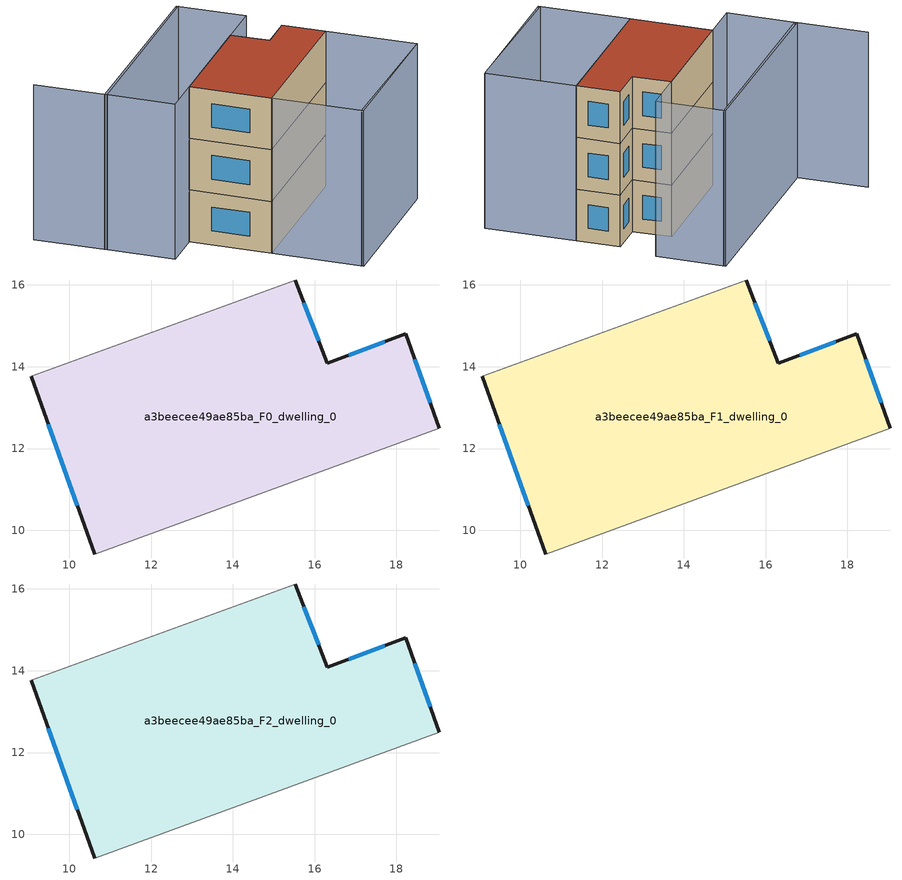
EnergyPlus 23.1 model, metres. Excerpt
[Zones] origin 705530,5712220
a3beecee49ae85ba_F0_dwelling_0
 floor ground (EU_floor_Construction): 18.23,14.81 19.05,12.5 10.62,9.42 9.06,13.77 15.52,16.12 16.31,14.08 z0
 wall outside (EU_wall_Construction): 19.05,12.5 18.23,14.81 16.31,14.08 15.52,16.12 / 9.06,13.77 10.62,9.42 z0:3
 wall adiabatic (EU_wall_Construction): 10.62,9.42 19.05,12.5 / 15.52,16.12 9.06,13.77 z0:3
 window (EU_Window_Construction): 17.71,14.61 16.83,14.28 / 18.83,13.12 18.45,14.18 / 9.48,12.59 10.2,10.6 / 16.1,14.63 15.73,15.57 z0.81:2.19
a3beecee49ae85ba_F1_dwelling_0
 floor to a3beecee49ae85ba_F0_dwelling_0 (EU_floor_Construction): 18.23,14.81 19.05,12.5 10.62,9.42 9.06,13.77 15.52,16.12 16.31,14.08 z3
 wall outside (EU_wall_Construction): 19.05,12.5 18.23,14.81 16.31,14.08 15.52,16.12 / 9.06,13.77 10.62,9.42 z3:6
 wall adiabatic (EU_wall_Construction): 10.62,9.42 19.05,12.5 / 15.52,16.12 9.06,13.77 z3:6
 window (EU_Window_Construction): 17.71,14.61 16.83,14.28 / 18.83,13.12 18.45,14.18 / 9.48,12.59 10.2,10.6 / 16.1,14.63 15.73,15.57 z3.81:5.19
a3beecee49ae85ba_F2_dwelling_0
 floor to a3beecee49ae85ba_F1_dwelling_0 (EU_floor_Construction): 18.23,14.81 19.05,12.5 10.62,9.42 9.06,13.77 15.52,16.12 16.31,14.08 z6
 wall outside (EU_wall_Construction): 19.05,12.5 18.23,14.81 16.31,14.08 15.52,16.12 / 9.06,13.77 10.62,9.42 z6:9
 wall adiabatic (EU_wall_Construction): 10.62,9.42 19.05,12.5 / 15.52,16.12 9.06,13.77 z6:9
 window (EU_Window_Construction): 17.71,14.61 16.83,14.28 / 18.83,13.12 18.45,14.18 / 9.48,12.59 10.2,10.6 / 16.1,14.63 15.73,15.57 z6.81:8.19
 roof outside (EU_roof_Construction): 19.05,12.5 18.23,14.81 16.31,14.08 15.52,16.12 9.06,13.77 10.62,9.42 z9
shading: 12.36,4.75 20.66,7.66 / 16.69,20.56 5.54,16.51 / 5.54,16.51 4.15,20.36 / 10.62,9.42 19.05,12.5 / 19.05,12.5 20.81,7.7 / 20.81,7.7 12.37,4.62 / 12.37,4.62 10.62,9.42 / 17.99,17.01 6.85,12.96 / 6.85,12.96 5.52,16.63 / 5.52,16.63 16.66,20.67 / 16.66,20.67 17.99,17.01 z0:9
[Building]
EU S2 Campaign: North Axis=0; Terrain=City; Solar Distribution=FullExterior
[Site:Location]
London: Latitude=51.5; Longitude=-0.5; Time Zone=0; Elevation=25
[SizingPeriod:WeatherFileDays]
AnnualSizingPeriod: Begin Month=1; Begin Day of Month=1; End Month=12; End Day of Month=31; Day of Week for Start Day=Monday; Use Weather File Daylight Saving Period=No; Use Weather File Rain and Snow Indicators=No
[MATERIAL]
EU_InternalMass_Material: Roughness=MediumRough; Thickness=0.1; Conductivity=1; Density=1800; Specific Heat=900; Thermal Absorptance=0.9; Solar Absorptance=0.7; Visible Absorptance=0.7
[MATERIAL:NOMASS] Roughness=MediumRough; Thermal Absorptance=0.9; Solar Absorptance=0.7; Visible Absorptance=0.7
Name | Thermal Resistance
EU_wall_NoMass | 0.727863
EU_roof_NoMass | 0.773354
EU_floor_NoMass | 1.79329
[WINDOWMATERIAL:SIMPLEGLAZINGSYSTEM]
EU_Window_SimpleGlazing: UFactor=2.58614; Solar Heat Gain Coefficient=0.76; Visible Transmittance=0.76
[CONSTRUCTION]
EU_wall_Construction: EU_wall_NoMass
EU_roof_Construction: EU_roof_NoMass
EU_floor_Construction: EU_floor_NoMass
EU_Window_Construction: EU_Window_SimpleGlazing
EU_InternalMass_Construction: EU_InternalMass_Material
[ZONE] Type=1; Multiplier=1; Ceiling Height=autocalculate; Floor Area=autocalculate; Part of Total Floor Area=Yes
Name | Volume
a3beecee49ae85ba_F0_dwelling_0 | 110.714
a3beecee49ae85ba_F1_dwelling_0; a3beecee49ae85ba_F2_dwelling_0 | 110.715
[INTERNALMASS] Construction=EU_InternalMass_Construction; Surface Area=36.905
Name | Zone or ZoneList
a3beecee49ae85ba_F0_dwelling_0_EU_InternalMass | a3beecee49ae85ba_F0_dwelling_0
a3beecee49ae85ba_F1_dwelling_0_EU_InternalMass | a3beecee49ae85ba_F1_dwelling_0
a3beecee49ae85ba_F2_dwelling_0_EU_InternalMass | a3beecee49ae85ba_F2_dwelling_0
[OTHEREQUIPMENT] Fuel Type=Electricity; Design Level Calculation Method=Watts/Area; Power per Zone Floor Area=1; Fraction Latent=0; Fraction Radiant=0; Fraction Lost=0; Carbon Dioxide Generation Rate=0; EndUse Subcategory=EU_Step8_InternalGains
Name | Zone or ZoneList or Space or SpaceList | Schedule
EU_Step8_InternalGain_a3beecee49ae85ba_F0_dwelling_0_f000 | a3beecee49ae85ba_F0_dwelling_0 | EU_Step8_GainSchedule_a3beecee49ae85ba_F0_dwelling_0_f000
EU_Step8_InternalGain_a3beecee49ae85ba_F1_dwelling_0_f000 | a3beecee49ae85ba_F1_dwelling_0 | EU_Step8_GainSchedule_a3beecee49ae85ba_F1_dwelling_0_f000
EU_Step8_InternalGain_a3beecee49ae85ba_F2_dwelling_0_f000 | a3beecee49ae85ba_F2_dwelling_0 | EU_Step8_GainSchedule_a3beecee49ae85ba_F2_dwelling_0_f000
[ZONEVENTILATION:DESIGNFLOWRATE] Schedule=EU_AlwaysOn; Design Flow Rate Calculation Method=AirChanges/Hour; Air Changes per Hour=0.484901; Ventilation Type=Natural; Fan Pressure Rise=0; Fan Total Efficiency=1; Constant Term Coefficient=1; Temperature Term Coefficient=0; Velocity Term Coefficient=0; Velocity Squared Term Coefficient=0; Minimum Indoor Temperature=-100; Maximum Indoor Temperature=100; Delta Temperature=-100; Minimum Outdoor Temperature=-100; Maximum Outdoor Temperature=100; Maximum Wind Speed=40
Name | Zone or ZoneList or Space or SpaceList
EU_ConstantAir_a3beecee49ae85ba_F0_dwelling_0 | a3beecee49ae85ba_F0_dwelling_0
EU_ConstantAir_a3beecee49ae85ba_F1_dwelling_0 | a3beecee49ae85ba_F1_dwelling_0
EU_ConstantAir_a3beecee49ae85ba_F2_dwelling_0 | a3beecee49ae85ba_F2_dwelling_0
[HVACTEMPLATE:THERMOSTAT] Constant Heating Setpoint=20; Constant Cooling Setpoint=50
EU_HeatOnly_a3beecee49ae85ba_F0_dwelling_0; EU_HeatOnly_a3beecee49ae85ba_F1_dwelling_0; EU_HeatOnly_a3beecee49ae85ba_F2_dwelling_0
[HVACTEMPLATE:ZONE:IDEALLOADSAIRSYSTEM] System Availability Schedule=EU_AlwaysOn; Maximum Heating Supply Air Temperature=50; Minimum Cooling Supply Air Temperature=13; Maximum Heating Supply Air Humidity Ratio=0.0156; Minimum Cooling Supply Air Humidity Ratio=0.0077; Heating Limit=NoLimit; Cooling Limit=NoLimit; Heating Availability Schedule=EU_AlwaysOn; Cooling Availability Schedule=EU_CoolingOff; Dehumidification Control Type=ConstantSensibleHeatRatio; Cooling Sensible Heat Ratio=0.7; Dehumidification Setpoint=60; Humidification Control Type=None; Humidification Setpoint=30; Outdoor Air Method=None; Outdoor Air Flow Rate per Person=0.00944; Outdoor Air Flow Rate per Zone Floor Area=0; Outdoor Air Flow Rate per Zone=0; Demand Controlled Ventilation Type=None; Outdoor Air Economizer Type=NoEconomizer; Heat Recovery Type=None; Sensible Heat Recovery Effectiveness=0.7; Latent Heat Recovery Effectiveness=0.65
Name | Template Thermostat
a3beecee49ae85ba_F0_dwelling_0 | EU_HeatOnly_a3beecee49ae85ba_F0_dwelling_0
a3beecee49ae85ba_F1_dwelling_0 | EU_HeatOnly_a3beecee49ae85ba_F1_dwelling_0
a3beecee49ae85ba_F2_dwelling_0 | EU_HeatOnly_a3beecee49ae85ba_F2_dwelling_0
[SIZING:ZONE] Zone Cooling Design Supply Air Temperature Input Method=SupplyAirTemperature; Zone Cooling Design Supply Air Temperature=13; Zone Heating Design Supply Air Temperature Input Method=SupplyAirTemperature; Zone Heating Design Supply Air Temperature=50; Zone Cooling Design Supply Air Humidity Ratio=0.008; Zone Heating Design Supply Air Humidity Ratio=0.008; Cooling Design Air Flow Method=DesignDay; Cooling Design Air Flow Rate=0; Cooling Minimum Air Flow per Zone Floor Area=0.000762; Cooling Minimum Air Flow=0; Cooling Minimum Air Flow Fraction=0.2; Heating Design Air Flow Method=DesignDay; Heating Design Air Flow Rate=0; Heating Maximum Air Flow per Zone Floor Area=0.002032; Heating Maximum Air Flow=0.141576; Heating Maximum Air Flow Fraction=0.3; Account for Dedicated Outdoor Air System=No; Dedicated Outdoor Air System Control Strategy=NeutralSupplyAir; Dedicated Outdoor Air Low Setpoint Temperature for Design=autosize; Dedicated Outdoor Air High Setpoint Temperature for Design=autosize; Zone Load Sizing Method=Sensible Load Only No Latent Load; Zone Latent Cooling Design Supply Air Humidity Ratio Input Method=HumidityRatioDifference; Zone Cooling Design Supply Air Humidity Ratio Difference=0.005; Zone Latent Heating Design Supply Air Humidity Ratio Input Method=HumidityRatioDifference; Zone Humidification Design Supply Air Humidity Ratio Difference=0.005
a3beecee49ae85ba_F0_dwelling_0; a3beecee49ae85ba_F1_dwelling_0; a3beecee49ae85ba_F2_dwelling_0
[SCHEDULE:CONSTANT]
Name | Hourly Value
EU_AlwaysOn | 1
EU_CoolingOff | 0
[SCHEDULE:FILE] Column Number=1; Rows to Skip at Top=0; Number of Hours of Data=8760; Column Separator=Comma; Interpolate to Timestep=No; Minutes per Item=60; Adjust Schedule for Daylight Savings=Yes
Name | File
EU_Step8_GainSchedule_a3beecee49ae85ba_F0_dwelling_0_f000 | ../../schedules/a3beecee49ae85ba/a3beecee49ae85ba_F0_dwelling_0_f000_gain.csv
EU_Step8_GainSchedule_a3beecee49ae85ba_F1_dwelling_0_f000 | ../../schedules/a3beecee49ae85ba/a3beecee49ae85ba_F1_dwelling_0_f000_gain.csv
EU_Step8_GainSchedule_a3beecee49ae85ba_F2_dwelling_0_f000 | ../../schedules/a3beecee49ae85ba/a3beecee49ae85ba_F2_dwelling_0_f000_gain.csv
